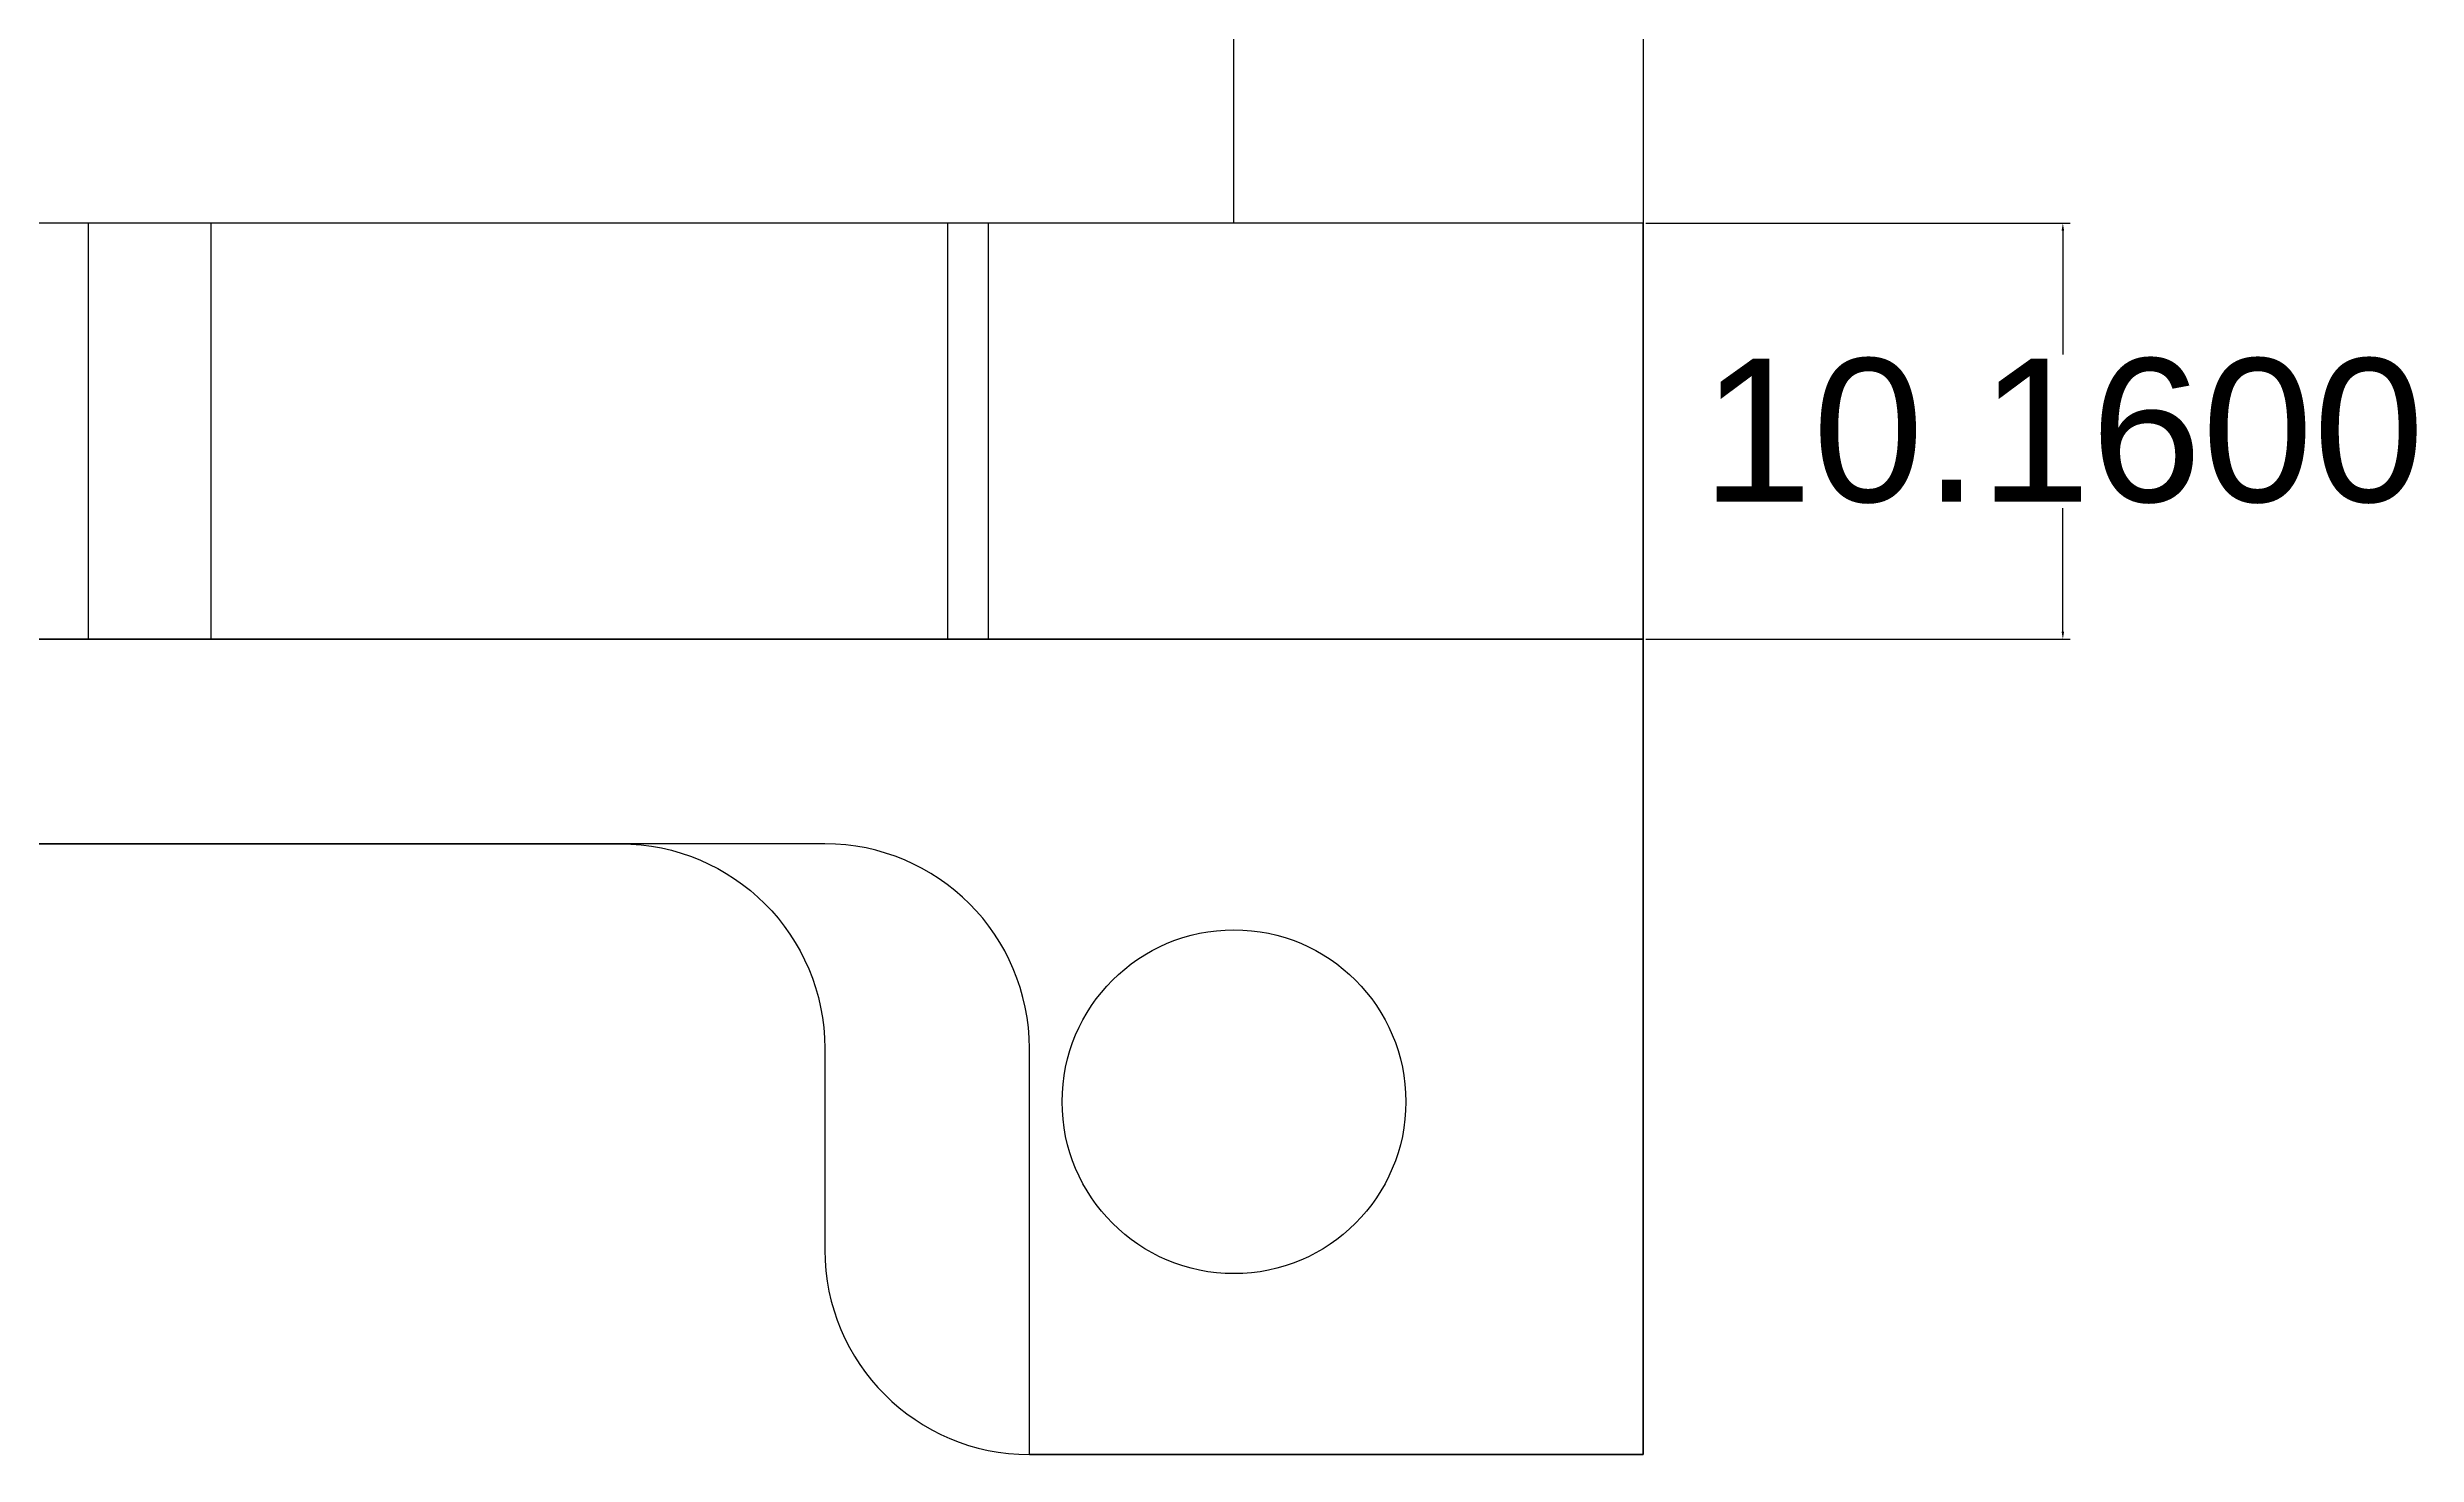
# Model space of a CAD drawing. Header units: millimetres. Extents: x -25 to 270, y -20 to 63.
# Drawn here: x 111 to 168.9, y -19.9 to 14.5 of the extents above; entities that cross this region are included whole.
import ezdxf

# ---------------------------------------------------------------- set-up
doc = ezdxf.new("R2010")
doc.units = ezdxf.units.MM
doc.header["$MEASUREMENT"] = 0
doc.layers.add('brass', color=2, linetype='Continuous')
doc.layers.add('cu', color=10, linetype='Continuous')
doc.styles.get("Standard").update_dxf_attribs({"font": 'arial.ttf'})
doc.dimstyles.get("Standard").update_dxf_attribs({"dimtxt": 0.18, "dimasz": 0.18, "dimexe": 0.18, "dimexo": 0.0625, "dimgap": 0.09, "dimtad": 0, "dimtih": 1, "dimtoh": 1, "dimdec": 4, "dimzin": 0, "dimdsep": 46, "dimtxsty": 'Standard', "dimcen": 0.09, "dimadec": 0, "dimazin": 0, "dimtfac": 1, "dimtdec": 4, "dimtofl": 0, "dimtmove": 0, "dimatfit": 3, "dimfxl": 1, "dimtolj": 1, "dimtzin": 0, "dimarcsym": 0})

# ---------------------------------------------------------------- blocks, each defined once
blk = doc.blocks.new('*D3')
at = {"color": 0, "lineweight": -2, "transparency": 16777216}
for p, q in [((150.063, 10.16), (160.438, 10.16)), ((160.258, 9.98), (160.258, 6.957)), ((160.258, 0.18), (160.258, 3.203)), ((150.063, 0), (160.438, 0))]:
    blk.add_line(p, q, dxfattribs=at)
at = {"color": 0, "transparency": 16777216}
for points in [[(160.228, 9.98), (160.288, 9.98), (160.258, 10.16)], [(160.228, 0.18), (160.288, 0.18), (160.258, 0)]]:
    blk.add_solid(points, dxfattribs=at)
at = {"color": 0, "transparency": 16777216, "insert": (160.258, 5.08), "char_height": 0.18, "attachment_point": 5}
blk.add_mtext('\\A1;{\\H19.44444x;10.1600}', dxfattribs=at)

msp = doc.modelspace()

# ---------------------------------------------------------------- linework, layer by layer
msp.add_lwpolyline([(150, 10.16), (140, 10.16), (140, 21.66), (150, 21.66)], close=True)
at = {"layer": 'brass', "color": 114, "true_color": 0x139b48}
msp.add_lwpolyline([(65, 15.16, 0.41421356), (70, 20.16), (70, 30.08), (80, 30.08), (80, 20.16, 0.41421356), (85, 15.16), (130, 15.16, 0.41421356), (135, 20.16), (135, 30.08), (150, 30.08), (150, -19.92), (135, -19.92), (135, -10, 0.41421356), (130, -5), (85, -5, 0.41421356), (80, -10), (80, -19.92), (70, -19.92), (70, -10, 0.41421356), (65, -5)], format="xyb", dxfattribs=at)
at = {"layer": 'cu'}
msp.add_line((150, 10.16), (115, 10.16), dxfattribs=at)
for points in [[(0, 10.16), (0, 30.08), (15, 30.08, -0.41421356), (20, 25.08), (20, 20.16, 0.41421356), (25, 15.16), (60, 15.16, 0.41421356), (65, 20.16), (65, 25.08, -0.41421356), (70, 30.08), (80, 30.08, -0.41421356), (85, 25.08), (85, 20.16, 0.41421356), (90, 15.16), (125, 15.16, 0.41421356), (130, 20.16), (130, 25.08, -0.41421356), (135, 30.08), (150, 30.08), (150, 10.16)], [(0, 0), (0, -19.92), (15, -19.92, 0.41421356), (20, -14.92), (20, -10, -0.41421356), (25, -5), (60, -5, -0.41421356), (65, -10), (65, -14.92, 0.41421356), (70, -19.92), (80, -19.92, 0.41421356), (85, -14.92), (85, -10, -0.41421356), (90, -5), (125, -5, -0.41421356), (130, -10), (130, -14.92, 0.41421356), (135, -19.92), (150, -19.92), (150, 0)]]:
    msp.add_lwpolyline(points, format="xyb", close=True, dxfattribs=at)
for points in [[(0, 0), (150, 0), (150, 10.16), (0, 10.16)], [(115, 10.16), (112, 10.16), (112, 0), (115, 0)], [(134, 10.16), (133, 10.16), (133, 0), (134, 0)]]:
    msp.add_lwpolyline(points, close=True, dxfattribs=at)
msp.add_circle((140, -11.3), 4.2, dxfattribs=at)

# ---------------------------------------------------------------- dimensions: what is measured, and where the dimension line sits
dim = msp.add_linear_dim(base=(160.25843, 0), p1=(150, 10.16), p2=(150, 0), angle=90, text='{\\H19.44444x;<>}', dimstyle='Standard')
dim.commit()
dim.dimension.update_dxf_attribs({"geometry": '*D3', "text_midpoint": (160.25843, 5.08)})

doc.saveas('drawing.dxf')
